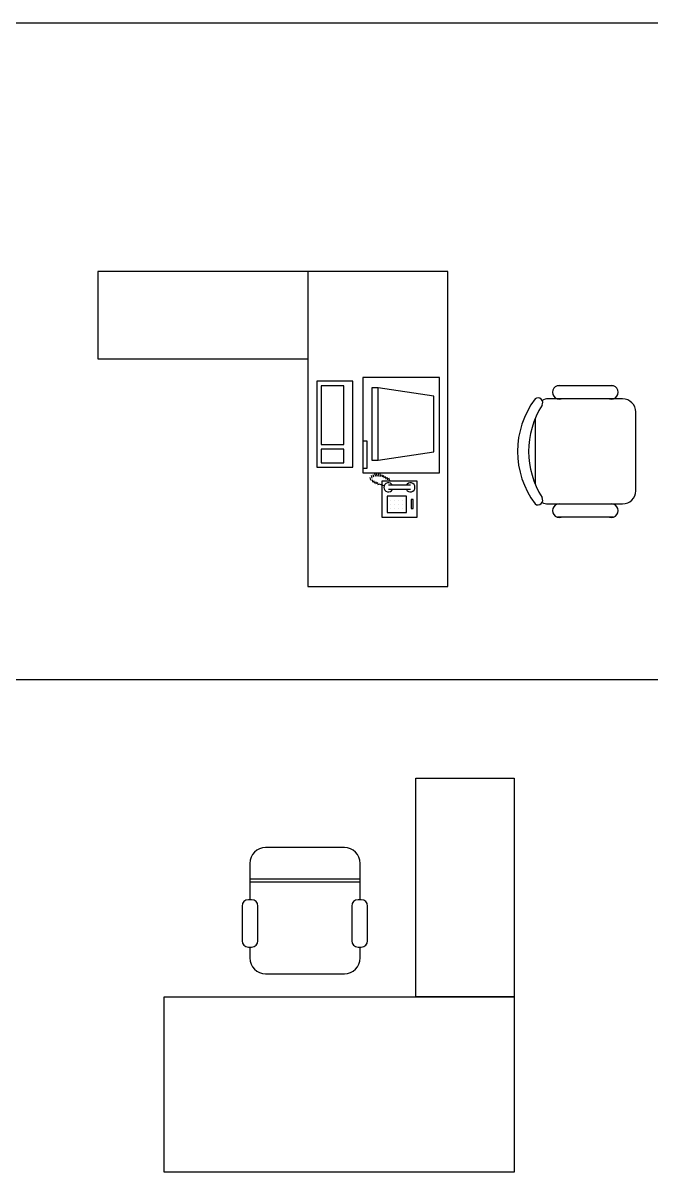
# Model space of a CAD drawing. Extents: x -72339 to 59654, y -38057 to 42097.
# Drawn here: x -69256 to -66386, y 24847 to 30097 of the extents above; entities that cross this region are included whole.
import ezdxf

# ---------------------------------------------------------------- set-up
doc = ezdxf.new("R2010")
doc.units = 0
doc.header["$MEASUREMENT"] = 0
doc.layers.get('0').update_dxf_attribs({"linetype": 'CONTINUOUS'})

# ---------------------------------------------------------------- blocks, each defined once
blk = doc.blocks.new('DESK3')
for p, q in [((72, 0), (0, 0)), ((0, 0), (0, -80)), ((72, -32), (72, 0)), ((0, -32), (72, -32)), ((20, -80), (20, -32)), ((0, -80), (20, -80))]:
    blk.add_line(p, q)
blk = doc.blocks.new('6')
for p, q in [((316.9, 1274.2), (766.9, 1274.2)), ((316.9, 274.2), (316.9, 1274.2)), ((766.9, 1274.2), (766.9, 274.2)), ((-9.1, 956.1), (-369.1, 956.1)), ((-441.1, 884.1), (-441.1, 718)), ((62.9, 718), (62.9, 884.1)), ((62.9, 812.1), (-441.1, 812.1)), ((62.9, 797.7), (-441.1, 797.7)), ((-476.3, 689.2), (-476.3, 530.8)), ((-433.1, 718), (-447.5, 718)), ((-404.3, 530.8), (-404.3, 689.2)), ((24.8, 689.2), (24.8, 530.8)), ((68, 718), (53.6, 718)), ((96.8, 530.8), (96.8, 689.2)), ((-447.5, 502), (-433.1, 502)), ((-441.1, 502), (-441.1, 452.1)), ((53.6, 502), (68, 502)), ((62.9, 452.1), (62.9, 502)), ((-369.1, 380.1), (-9.1, 380.1)), ((-833.1, 274.2), (766.9, 274.2)), ((-833.1, -525.8), (-833.1, 274.2)), ((766.9, 274.2), (316.9, 274.2)), ((766.9, 274.2), (766.9, -525.8)), ((766.9, -525.8), (-833.1, -525.8))]:
    blk.add_line(p, q)
for centre, radius, start, end in [((-369.1, 884.1), 72, 90, 180), ((-9.1, 884.1), 72, 0, 90), ((-447.5, 689.2), 28.8, 90, 180), ((-433.1, 689.2), 28.8, 0, 90), ((53.6, 689.2), 28.8, 90, 180), ((68, 689.2), 28.8, 0, 90), ((-447.5, 530.8), 28.8, 180, 270), ((-433.1, 530.8), 28.8, 270, 0), ((53.6, 530.8), 28.8, 180, 270), ((68, 530.8), 28.8, 270, 0), ((-369.1, 452.1), 72, 180, 270), ((-9.1, 452.1), 72, 270, 0)]:
    blk.add_arc(centre, radius, start, end)
blk = doc.blocks.new('CHAIR7')
for p, q in [((5.12, 15.04), (17.88, 15.04)), ((20, 12), (3, 12)), ((0, 9), (0, -9)), ((23, -7.44), (23, 7.44)), ((3, -12), (20, -12)), ((5.12, -15), (17.88, -15))]:
    blk.add_line(p, q)
for centre, radius, start, end in [((5.56, 13.54), 1.56, 73.7398, 286.2602), ((17.44, 13.54), 1.56, 253.7398, 106.2602), ((3, 9), 3, 90, 180), ((20, 9), 3, 62.4156, 90), ((22.34, 11.12), 1.1, 53.3099, 212.0274), ((4.82, 0), 19.64, 327.5758, 32.4242), ((7, 0), 20, 323.1301, 36.8699), ((3, -9), 3, 180, 270), ((5.56, -13.5), 1.56, 73.7398, 286.2602), ((17.44, -13.5), 1.56, 253.7398, 106.2602), ((20, -9), 3, 270, 297.5844), ((22.34, -11.12), 1.1, 147.9726, 306.6901)]:
    blk.add_arc(centre, radius, start, end)
blk = doc.blocks.new('RECTANG')
for p, q in [((1, 1), (0, 1)), ((0, 1), (0, 0)), ((1, 0), (1, 1)), ((0, 0), (1, 0))]:
    blk.add_line(p, q)
blk = doc.blocks.new('IBMAT', base_point=(61, 306))
for p, q in [((75, 307), (75, 306)), ((81, 307), (75, 307)), ((81, 306), (81, 307))]:
    blk.add_line(p, q)
at = {"xscale": 21, "yscale": 17, "zscale": 21}
blk.add_blockref('RECTANG', (61, 306), dxfattribs=at)
blk = doc.blocks.new('KEYBOARD', base_point=(60, 294))
for p, xscale, yscale, zscale in [((60, 294), 19, 8, 19), ((61, 295), 13, 5, 13), ((75, 295), 3, 5, 3)]:
    blk.add_blockref('RECTANG', p, dxfattribs=dict(xscale=xscale, yscale=yscale, zscale=zscale))
blk = doc.blocks.new('FNCOMP')
for p, q in [((-6.64, 16.23), (-8.5, 3.5)), ((6.08, 16.23), (-6.64, 16.23)), ((8, 3.5), (6.08, 16.23)), ((-8.5, 3.5), (-8.5, 2.04)), ((8, 3.5), (-8.5, 3.5)), ((8, 2.04), (8, 3.5)), ((-8.5, 2.04), (8, 2.04))]:
    blk.add_line(p, q)
at = {"xscale": 1.033846153846154, "yscale": 1.033846153846154, "zscale": 1.033846153846154}
for name, p in [('IBMAT', (-10.86, 0)), ('KEYBOARD', (-10.05, -10.5))]:
    blk.add_blockref(name, p, dxfattribs=at)
blk = doc.blocks.new('FNPHONE')
for p, q in [((-7.29, 6.54), (-7.29, 1.54)), ((-6.29, 6.54), (-6.29, 1.54)), ((-3.87, 4.85), (-3.87, 4.85)), ((-3.87, 3.91), (-3.87, 3.91)), ((-3.87, 2.97), (-3.87, 2.97)), ((-2.94, 4.85), (-2.94, 4.85)), ((-2.94, 3.91), (-2.94, 3.91)), ((-2.94, 2.97), (-2.94, 2.97)), ((-2, 4.85), (-2, 4.85)), ((-2, 3.91), (-2, 3.91)), ((-2, 2.97), (-2, 2.97)), ((-9.1, 0.22), (-9.7, 0.02)), ((-8.9, 0.62), (-9.5, 0.42)), ((-8.7, 1.02), (-9.3, 0.82)), ((-8.5, 1.42), (-9.1, 1.22)), ((-8.3, 1.82), (-8.9, 1.62)), ((-7.14, 0.56), (-7.5, -0.58)), ((-3.87, 2.03), (-3.87, 2.03)), ((-2.94, 2.03), (-2.94, 2.03)), ((-2, 2.03), (-2, 2.03)), ((-9.3, -0.18), (-9.9, -0.38)), ((-9.3, -0.58), (-9.9, -0.78)), ((-9.3, -0.98), (-9.9, -1.18)), ((-9.3, -1.38), (-9.9, -1.58)), ((-9.1, -1.78), (-9.7, -1.98)), ((-8.9, -2.18), (-9.5, -2.38)), ((-8.43, -2.46), (-9.03, -2.66)), ((-7.9, -1.98), (-8.5, -2.18)), ((-7.7, -1.58), (-8.3, -1.78)), ((-7.5, -1.18), (-8.1, -1.38)), ((-7.3, -0.78), (-7.9, -0.98))]:
    blk.add_line(p, q)
for centre, start, end in [((-6.79, 6.54), 298.4915, 241.5085), ((-6.79, 1.54), 118.4915, 61.5085)]:
    blk.add_arc(centre, 1.05, start, end)
for p, xscale, yscale, zscale in [((-8.21, 0), 8.20528234483245, 8.104073169521023, 8.20528234483245), ((-4.81, 1.25), 3.75, 4.375, 3.75), ((-4.03, 6.72), 2.03125, 0.46875, 2.03125)]:
    blk.add_blockref('RECTANG', p, dxfattribs=dict(xscale=xscale, yscale=yscale, zscale=zscale))

msp = doc.modelspace()

# ---------------------------------------------------------------- linework, layer by layer
for p, q in [((-72316, 30096.7), (-18316, 30096.7)), ((-72316, 27096.7), (-48316, 27096.7))]:
    msp.add_line(p, q)

# ---------------------------------------------------------------- block references
at = {"xscale": 20, "yscale": 20, "zscale": 20}
for name, p, rotation in [('DESK3', (-67313.8, 28961.8), 270), ('FNCOMP', (-67703.4, 28259.1), 270), ('CHAIR7', (-66456, 28139.5), 180), ('FNPHONE', (-67616.5, 27839.1, 600), 270)]:
    msp.add_blockref(name, p, dxfattribs=dict(at, rotation=rotation))
msp.add_blockref('6', (-67778.2, 25373.1))

doc.saveas('drawing.dxf')
